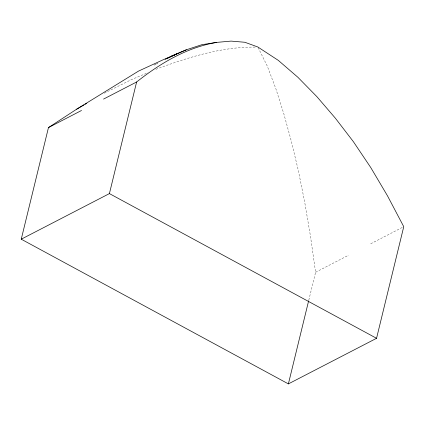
<?xml version="1.0" encoding="UTF-8"?>
<svg xmlns="http://www.w3.org/2000/svg" width="425" height="425" viewBox="0 0 425 425"><rect width="100%" height="100%" fill="white"/><g stroke="black" fill="none" stroke-linecap="round" stroke-linejoin="round"><path stroke-width="0.32" stroke-dasharray="2.12 1.59" d="M308.794 300.193L315.594 272.282L310.404 235.822L304.629 201.732L298.244 170.122L291.263 140.967L283.815 113.751L275.841 88.682L267.272 66.072L258.118 47.573M315.594 272.282L348.654 255.181M370.69 243.785L402.592 227.285M104.268 93.197L131.282 79.682L148.091 72.643M155.901 69.371L157.702 68.622C188.987 57.131 221.563 46.771 255.239 47.101M157.595 63.251L154.094 65.078L157.569 63.277"/><path stroke-width="0.64" d="M21.25 239.195L48.466 127.58L76.649 109.198L138.55 71.081L162.748 59.952L186.352 49.794L201.859 44.699L216.702 42.388L231.094 41.103L244.89 42.272L257.832 46.994L278.295 60.366L297.888 77.281L316.875 96.65L335.341 118.171L353.345 141.626L370.749 167.535L387.547 195.925L403.75 226.684L376.55 338.305L288.389 383.897L21.25 239.195L109.411 193.598L136.622 81.988C160.129 63.399 186.75 47.451 216.702 42.388M288.389 383.897L308.64 300.826M76.649 109.198L83.975 104.954M85.101 104.3L86.796 103.323M165.182 59.298L177.661 53.481L166.892 58.544M48.466 127.58L81.526 110.479M103.562 99.083L136.622 81.988M174.76 54.751L177.661 53.481M170.436 56.562L186.352 49.794M109.411 193.598L376.55 338.305"/></g></svg>
